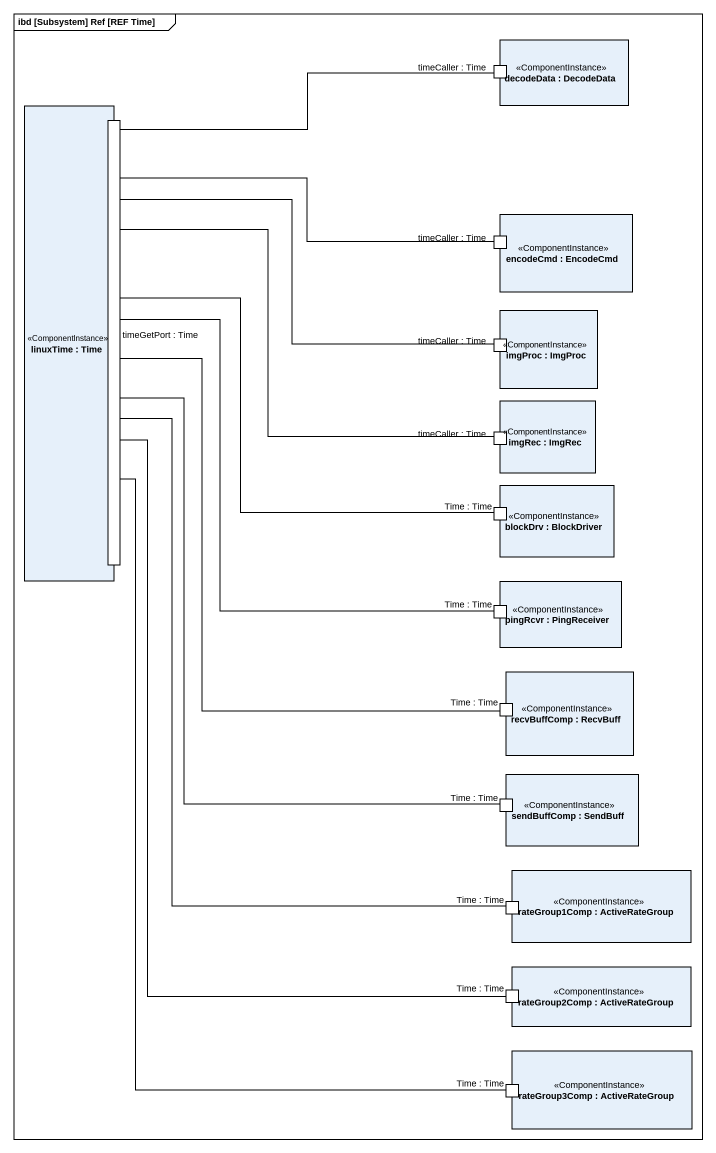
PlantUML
@startuml
mainframe ibd [Subsystem] Ref [REF Time]
rectangle "decodeData : DecodeData" as decodeData <<ComponentInstance>> {
  port "timeCaller : Time" as timeCaller_Time
}
rectangle "linuxTime : Time" as linuxTime <<ComponentInstance>> {
  port "timeGetPort : Time" as timeGetPort_Time
}
rectangle "encodeCmd : EncodeCmd" as encodeCmd <<ComponentInstance>> {
  port "timeCaller : Time" as timeCaller_Time_2
}
rectangle "imgProc : ImgProc" as imgProc <<ComponentInstance>> {
  port "timeCaller : Time" as timeCaller_Time_3
}
rectangle "imgRec : ImgRec" as imgRec <<ComponentInstance>> {
  port "timeCaller : Time" as timeCaller_Time_4
}
rectangle "blockDrv : BlockDriver" as blockDrv <<ComponentInstance>> {
  port "Time : Time" as Time_Time
}
rectangle "pingRcvr : PingReceiver" as pingRcvr <<ComponentInstance>> {
  port "Time : Time" as Time_Time_2
}
rectangle "recvBuffComp : RecvBuff" as recvBuffComp <<ComponentInstance>> {
  port "Time : Time" as Time_Time_3
}
rectangle "sendBuffComp : SendBuff" as sendBuffComp <<ComponentInstance>> {
  port "Time : Time" as Time_Time_4
}
rectangle "rateGroup1Comp : ActiveRateGroup" as rateGroup1Comp <<ComponentInstance>> {
  port "Time : Time" as Time_Time_5
}
rectangle "rateGroup2Comp : ActiveRateGroup" as rateGroup2Comp <<ComponentInstance>> {
  port "Time : Time" as Time_Time_6
}
rectangle "rateGroup3Comp : ActiveRateGroup" as rateGroup3Comp <<ComponentInstance>> {
  port "Time : Time" as Time_Time_7
}
timeCaller_Time -- timeGetPort_Time
timeCaller_Time_2 -left- timeGetPort_Time
timeCaller_Time_3 -left- timeGetPort_Time
timeCaller_Time_4 -left- timeGetPort_Time
Time_Time -left- timeGetPort_Time
Time_Time_2 -up- timeGetPort_Time
Time_Time_3 -up- timeGetPort_Time
Time_Time_4 -up- timeGetPort_Time
Time_Time_5 -up- timeGetPort_Time
Time_Time_6 -up- timeGetPort_Time
Time_Time_7 -up- timeGetPort_Time
@enduml
